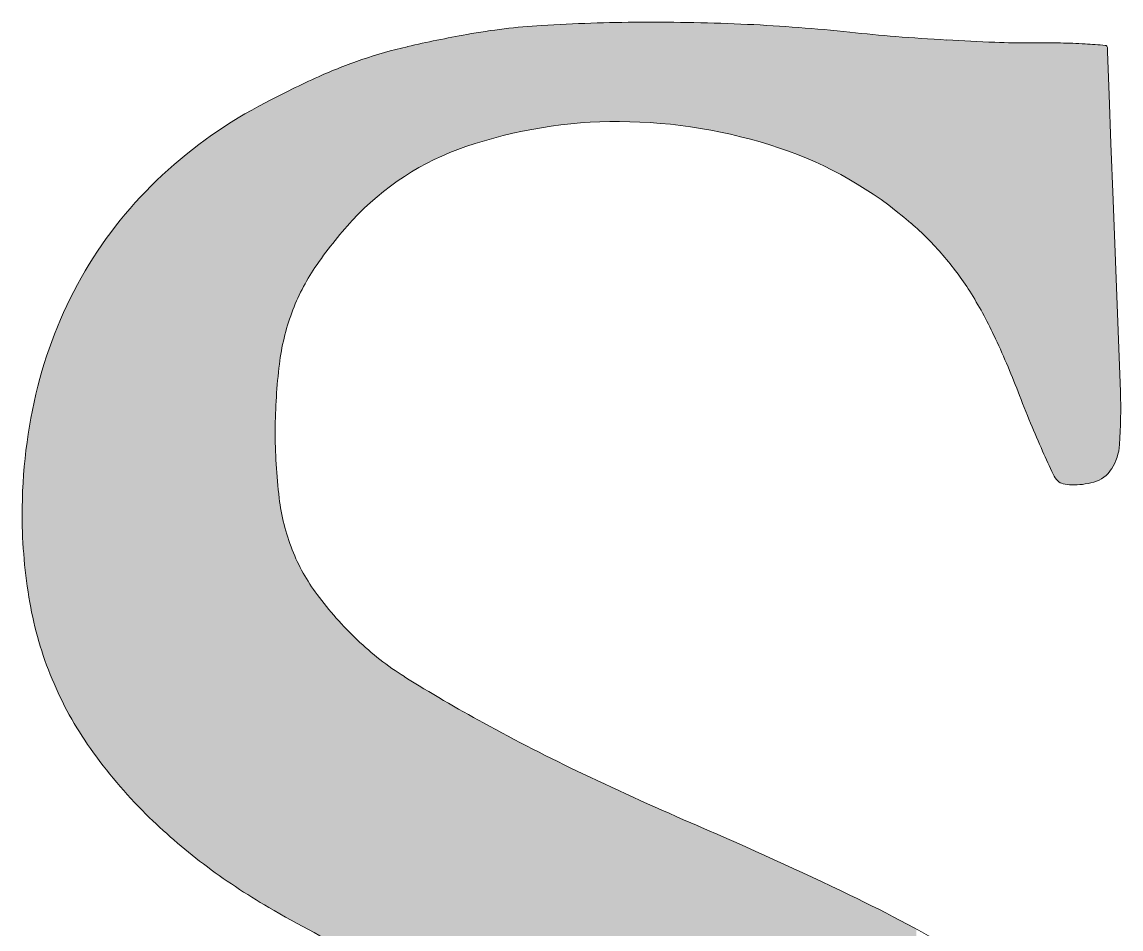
# Model space of a CAD drawing. Extents: x -1067 to 23308, y -6822 to 57810.
# Drawn here: x 405.755 to 408.63, y 96.482 to 98.856 of the extents above; entities that cross this region are included whole.
import ezdxf

# ---------------------------------------------------------------- set-up
doc = ezdxf.new("R2010")
doc.units = 0
doc.layers.get('0').update_dxf_attribs({"lineweight": 13})
doc.layers.add('G-XREF-____-OTLN', color=7, linetype='Continuous', lineweight=13)

# ---------------------------------------------------------------- blocks, each defined once
blk = doc.blocks.new('Blockreferenz-A0UJ2DPOXE')
at = {"layer": 'G-XREF-____-OTLN', "color": 0, "linetype": 'ByBlock', "lineweight": -2, "ltscale": 0.13}
for p, q in [((408.5991, 98.6656), (408.5949, 98.7777)), ((408.6041, 98.5381), (408.5991, 98.6656)), ((408.6099, 98.3894), (408.6041, 98.5381)), ((408.6287, 97.8884), (408.6099, 98.3894))]:
    blk.add_line(p, q, dxfattribs=at)
for centre, major_axis, end_param in [((407.2131, 97.2), (-0.0988, 1.6468), 0.119632), ((407.4003, 94.0797), (-0.0275, 4.7756), 0.054145), ((407.4036, 93.507), (0.2496, 5.3425), 0.052441), ((407.4438, 94.3689), (0.4769, 4.4602), 0.059836), ((407.5161, 95.5305), (-0.5976, 3.2928), 0.047434), ((408.3852, 103.1738), (-0.4645, -4.3448), 0.027696), ((408.5522, 105.2884), (-0.5111, -6.4706), 0.020588), ((408.5271, 104.8568), (-0.3526, -6.0481), 0.020816), ((407.043, 97.5789), (-0.28, 1.2123), 0.099272), ((408.3767, 100.8396), (-0.0762, -2.037), 0.046898), ((408.4227, 95.9876), (0.0495, 2.8134), 0.02706), ((408.4471, 97.3754), (0.0892, 1.423), 0.045002), ((408.3695, 96.1371), (0.2198, 2.6575), 0.01996), ((408.5889, 98.7889), (0.00574, 0.00001), 1.486167), ((408.9058, 98.7895), (-0.3112, -0.0006), 0.035999), ((407.0314, 97.6134), (-0.3871, 1.1441), 0.10109), ((407.7793, 95.9711), (-1.2485, 2.7415), 0.051081), ((406.9608, 97.5492), (-0.5684, 1.096), 0.268663), ((407.3124, 97.3658), (0.0059, 1.2295), 0.333191), ((407.3119, 97.2601), (0.4252, 1.2657), 0.319296), ((407.1479, 97.8487), (-0.232, 0.681), 0.497672), ((407.4124, 97.5593), (0.6684, 0.77), 0.390816), ((406.8755, 97.6413), (-0.7537, 0.8137), 0.291157), ((407.3944, 97.6214), (-0.7755, 0.7148), 0.149023), ((407.5415, 97.708), (0.6229, 0.5376), 0.143902), ((407.5539, 97.7186), (0.6807, 0.4324), 0.146087), ((406.9022, 97.6256), (-0.9822, 0.5788), 0.286764), ((406.9744, 97.9061), (-0.453, 0.3071), 0.243487), ((407.3579, 97.5941), (0.94, 0.4417), 0.126682), ((407.0256, 97.8873), (-0.5649, 0.2076), 0.229954), ((406.2325, 97.0654), (2.1285, 0.8229), 0.070325), ((407.8857, 97.7817), (-1.4574, 0.1791), 0.118106), ((407.1282, 97.5689), (-1.3318, 0.3341), 0.249444), ((412.2706, 99.3998), (-3.9097, -1.5115), 0.021152), ((407.3006, 97.8414), (1.3258, -0.0914), 0.104224), ((410.9025, 98.8373), (-2.5086, -1.0314), 0.029307), ((407.8423, 97.7818), (-1.425, 0.0059), 0.124943), ((408.4892, 97.7594), (0.1164, -0.0734), 0.493749), ((411.5749, 99.137), (-3.1497, -1.4042), 0.019272), ((408.5385, 97.7283), (0.0206, -0.0765), 0.745614), ((408.5084, 97.6985), (-0.0556, -0.0261), 0.346761), ((408.4849, 97.675), (-0.02, -0.02), 0.561228), ((408.5057, 97.7663), (-0.0271, -0.1188), 0.189606), ((408.5073, 97.8122), (-0.0058, -0.1677), 0.166492), ((408.4989, 97.8757), (0.0305, -0.2298), 0.130677), ((406.9803, 97.6772), (-0.5526, -0.0671), 0.252094), ((407.105, 97.5688), (-1.3499, -0.0049), 0.169143), ((406.9248, 97.6555), (-0.4629, -0.1811), 0.269949), ((407.3019, 97.9379), (-0.7749, -0.5804), 0.163916), ((406.7095, 97.4998), (-0.9343, -0.1631), 0.220369), ((407.1648, 97.7949), (-0.5328, -0.556), 0.203636), ((408.8589, 100.4945), (-2.1034, -3.3519), 0.060547), ((406.699, 97.4954), (-0.8655, -0.359), 0.221876), ((409.503, 101.674), (-2.5409, -4.6526), 0.055121), ((406.9853, 97.6977), (-1.0516, -0.7429), 0.174845), ((410.9587, 104.7284), (-3.7363, -7.8399), 0.038083), ((407.1399, 97.8537), (-1.061, -1.0705), 0.132436), ((403.3061, 86.959), (4.6147, 9.6122), 0.040939), ((407.2444, 97.9916), (-1.0148, -1.3391), 0.12207), ((406.2602, 93.112), (1.9575, 3.3002), 0.087766), ((408.1452, 99.5418), (-1.745, -3.0029), 0.078526)]:
    blk.add_ellipse(centre, major_axis=major_axis, ratio=1, start_param=0, end_param=end_param, dxfattribs=at)
for points in [[(407.0161, 98.5586), (406.9835, 98.8337), (407.0161, 98.838)], [(407.0473, 98.5664), (407.0161, 98.838), (407.0473, 98.8414)], [(407.0161, 98.5586), (407.0161, 98.838), (407.0473, 98.5664)], [(407.0488, 98.5667), (407.0473, 98.8414), (407.0488, 98.8416)], [(407.0473, 98.5664), (407.0473, 98.8414), (407.0488, 98.5667)], [(407.0815, 98.573), (407.0488, 98.8416), (407.0815, 98.8445)], [(407.0488, 98.5667), (407.0488, 98.8416), (407.0815, 98.573)], [(407.1143, 98.5793), (407.0815, 98.8445), (407.1143, 98.8468)], [(407.0815, 98.573), (407.0815, 98.8445), (407.1143, 98.5793)], [(407.182, 98.5884), (407.1143, 98.8468), (407.182, 98.8502)], [(407.1143, 98.5793), (407.1143, 98.8468), (407.182, 98.5884)], [(407.2004, 98.5899), (407.182, 98.8502), (407.2004, 98.8512)], [(407.182, 98.5884), (407.182, 98.8502), (407.2004, 98.5899)], [(407.2501, 98.5938), (407.2004, 98.8512), (407.2501, 98.8528)], [(407.2004, 98.5899), (407.2004, 98.8512), (407.2501, 98.5938)], [(407.2866, 98.5946), (407.2501, 98.8528), (407.2866, 98.854)], [(407.2501, 98.5938), (407.2501, 98.8528), (407.2866, 98.5946)], [(407.3183, 98.5953), (407.2866, 98.854), (407.3183, 98.8545)], [(407.2866, 98.5946), (407.2866, 98.854), (407.3183, 98.5953)], [(407.3728, 98.5936), (407.3183, 98.8545), (407.3728, 98.8553)], [(407.3183, 98.5953), (407.3183, 98.8545), (407.3728, 98.5936)], [(407.3728, 98.5936), (407.3728, 98.8553), (407.3893, 98.5931)], [(407.3893, 98.5931), (407.3728, 98.8553), (407.3893, 98.8552)], [(407.3893, 98.5931), (407.3893, 98.8552), (407.4601, 98.5871)], [(407.4601, 98.5871), (407.3893, 98.8552), (407.4601, 98.855)], [(407.4601, 98.5871), (407.4601, 98.855), (407.4662, 98.5863)], [(407.4662, 98.5863), (407.4601, 98.855), (407.4662, 98.855)], [(407.4662, 98.5863), (407.4662, 98.855), (407.5305, 98.5773)], [(407.5305, 98.5773), (407.4662, 98.855), (407.5305, 98.8537)], [(407.5305, 98.5773), (407.5305, 98.8537), (407.5597, 98.5717)], [(407.5597, 98.5717), (407.5305, 98.8537), (407.5597, 98.8531)], [(407.5597, 98.5717), (407.5597, 98.8531), (407.6003, 98.5638)], [(407.6003, 98.5638), (407.5597, 98.8531), (407.6003, 98.8516)], [(407.6003, 98.5638), (407.6003, 98.8516), (407.6531, 98.5507)], [(407.6531, 98.5507), (407.6003, 98.8516), (407.6531, 98.8496)], [(407.6531, 98.5507), (407.6531, 98.8496), (407.6692, 98.5467)], [(407.6692, 98.5467), (407.6531, 98.8496), (407.6692, 98.8486)], [(407.6692, 98.5467), (407.6692, 98.8486), (407.7371, 98.5258)], [(407.7371, 98.5258), (407.6692, 98.8486), (407.7371, 98.8448)], [(407.7371, 98.5258), (407.7371, 98.8448), (407.7425, 98.5239)], [(407.7425, 98.5239), (407.7371, 98.8448), (407.7425, 98.8445)], [(407.7425, 98.5239), (407.7425, 98.8445), (407.7993, 98.5027)], [(407.7993, 98.5027), (407.7425, 98.8445), (407.7993, 98.8401)], [(407.7993, 98.5027), (407.7993, 98.8401), (407.8317, 98.4882)], [(407.8317, 98.4882), (407.7993, 98.8401), (407.8317, 98.8376)], [(407.8317, 98.4882), (407.8317, 98.8376), (407.8599, 98.4755)], [(407.8599, 98.4755), (407.8317, 98.8376), (407.8599, 98.8349)], [(406.8602, 98.5081), (406.8147, 98.8027), (406.8602, 98.8121)], [(406.8665, 98.5105), (406.8602, 98.8121), (406.8665, 98.8134)], [(406.8602, 98.5081), (406.8602, 98.8121), (406.8665, 98.5105)], [(406.9159, 98.5296), (406.8665, 98.8134), (406.9159, 98.8227)], [(406.8665, 98.5105), (406.8665, 98.8134), (406.9159, 98.5296)], [(406.9185, 98.5305), (406.9159, 98.8227), (406.9185, 98.8232)], [(406.9159, 98.5296), (406.9159, 98.8227), (406.9185, 98.5305)], [(406.9509, 98.5405), (406.9185, 98.8232), (406.9509, 98.8288)], [(406.9185, 98.5305), (406.9185, 98.8232), (406.9509, 98.5405)], [(406.9811, 98.5499), (406.9509, 98.8288), (406.9811, 98.8333)], [(406.9509, 98.5405), (406.9509, 98.8288), (406.9811, 98.5499)], [(406.9835, 98.5504), (406.9811, 98.8333), (406.9835, 98.8337)], [(406.9811, 98.5499), (406.9811, 98.8333), (406.9835, 98.5504)], [(406.9835, 98.5504), (406.9835, 98.8337), (407.0161, 98.5586)], [(407.8599, 98.4755), (407.8599, 98.8349), (407.9186, 98.4444)], [(407.9186, 98.4444), (407.8599, 98.8349), (407.9186, 98.8292)], [(407.9186, 98.4444), (407.9186, 98.8292), (407.9207, 98.4431)], [(407.9207, 98.4431), (407.9186, 98.8292), (407.9207, 98.829)], [(407.9207, 98.4431), (407.9207, 98.829), (407.9752, 98.4096)], [(407.9752, 98.4096), (407.9207, 98.829), (407.9752, 98.8236)], [(407.9752, 98.4096), (407.9752, 98.8236), (407.9809, 98.4055)], [(407.9809, 98.4055), (407.9752, 98.8236), (407.9809, 98.823)], [(407.9809, 98.4055), (407.9809, 98.823), (408.0293, 98.3711)], [(408.0293, 98.3711), (407.9809, 98.823), (408.0293, 98.8188)], [(408.0293, 98.3711), (408.0293, 98.8188), (408.0412, 98.3615)], [(408.0412, 98.3615), (408.0293, 98.8188), (408.0412, 98.8178)], [(408.0412, 98.3615), (408.0412, 98.8178), (408.0808, 98.3293)], [(408.0808, 98.3293), (408.0412, 98.8178), (408.0808, 98.8149)], [(408.0808, 98.3293), (408.0808, 98.8149), (408.0956, 98.3162)], [(408.0956, 98.3162), (408.0808, 98.8149), (408.0956, 98.8138)], [(408.0956, 98.3162), (408.0956, 98.8138), (408.1078, 98.3047)], [(408.1078, 98.3047), (408.0956, 98.8138), (408.1078, 98.8129)], [(408.1078, 98.3047), (408.1078, 98.8129), (408.11, 98.3027)], [(408.11, 98.3027), (408.1078, 98.8129), (408.11, 98.8128)], [(408.11, 98.3027), (408.11, 98.8128), (408.1241, 98.2889)], [(408.1241, 98.2889), (408.11, 98.8128), (408.1241, 98.8119)], [(408.1241, 98.2889), (408.1241, 98.8119), (408.1379, 98.2748)], [(408.1379, 98.2748), (408.1241, 98.8119), (408.1379, 98.811)], [(408.1379, 98.2748), (408.1379, 98.811), (408.1513, 98.2603)], [(408.1513, 98.2603), (408.1379, 98.811), (408.1513, 98.8101)], [(408.1513, 98.2603), (408.1513, 98.8101), (408.1644, 98.2455)], [(408.1644, 98.2455), (408.1513, 98.8101), (408.1644, 98.8093)], [(408.1644, 98.2455), (408.1644, 98.8093), (408.1745, 98.2335)], [(408.1745, 98.2335), (408.1644, 98.8093), (408.1745, 98.8087)], [(408.1745, 98.2335), (408.1745, 98.8087), (408.177, 98.2305)], [(408.177, 98.2305), (408.1745, 98.8087), (408.177, 98.8085)], [(408.177, 98.2305), (408.177, 98.8085), (408.1893, 98.2152)], [(408.1893, 98.2152), (408.177, 98.8085), (408.1893, 98.8079)], [(408.1893, 98.2152), (408.1893, 98.8079), (408.2012, 98.1995)], [(408.2012, 98.1995), (408.1893, 98.8079), (408.2012, 98.8073)], [(408.2012, 98.1995), (408.2012, 98.8073), (408.2127, 98.1836)], [(408.2127, 98.1836), (408.2012, 98.8073), (408.2127, 98.8066)], [(406.7231, 98.4286), (406.7067, 98.7768), (406.7231, 98.7813)], [(406.743, 98.4428), (406.7231, 98.7813), (406.743, 98.7864)], [(406.7231, 98.4286), (406.7231, 98.7813), (406.743, 98.4428)], [(406.7553, 98.4515), (406.743, 98.7864), (406.7553, 98.7893)], [(406.743, 98.4428), (406.743, 98.7864), (406.7553, 98.4515)], [(406.763, 98.4561), (406.7553, 98.7893), (406.763, 98.7912)], [(406.7553, 98.4515), (406.7553, 98.7893), (406.763, 98.4561)], [(406.8066, 98.482), (406.763, 98.7912), (406.8066, 98.8009)], [(406.763, 98.4561), (406.763, 98.7912), (406.8066, 98.482)], [(406.8147, 98.4859), (406.8066, 98.8009), (406.8147, 98.8027)], [(406.8066, 98.482), (406.8066, 98.8009), (406.8147, 98.4859)], [(406.8147, 98.4859), (406.8147, 98.8027), (406.8602, 98.5081)], [(408.2127, 98.1836), (408.2127, 98.8066), (408.2238, 98.1675)], [(408.2238, 98.1675), (408.2127, 98.8066), (408.2238, 98.8061)], [(408.2238, 98.1675), (408.2238, 98.8061), (408.2346, 98.151)], [(408.2346, 98.151), (408.2238, 98.8061), (408.2346, 98.8055)], [(408.2346, 98.151), (408.2346, 98.8055), (408.2375, 98.1463)], [(408.2375, 98.1463), (408.2346, 98.8055), (408.2375, 98.8053)], [(408.2375, 98.1463), (408.2375, 98.8053), (408.2461, 98.1324)], [(408.2461, 98.1324), (408.2375, 98.8053), (408.2461, 98.805)], [(408.2461, 98.1324), (408.2461, 98.805), (408.2573, 98.1135)], [(408.2573, 98.1135), (408.2461, 98.805), (408.2573, 98.8045)], [(408.2573, 98.1135), (408.2573, 98.8045), (408.2681, 98.0944)], [(408.2681, 98.0944), (408.2573, 98.8045), (408.2681, 98.804)], [(408.2681, 98.0944), (408.2681, 98.804), (408.2784, 98.0751)], [(408.2784, 98.0751), (408.2681, 98.804), (408.2784, 98.8036)], [(408.2784, 98.0751), (408.2784, 98.8036), (408.2884, 98.0555)], [(408.2884, 98.0555), (408.2784, 98.8036), (408.2884, 98.8032)], [(408.2884, 98.0555), (408.2884, 98.8032), (408.2979, 98.0358)], [(408.2979, 98.0358), (408.2884, 98.8032), (408.2979, 98.8028)], [(408.2979, 98.0358), (408.2979, 98.8028), (408.3005, 98.0302)], [(408.3005, 98.0302), (408.2979, 98.8028), (408.3005, 98.8026)], [(408.3005, 98.0302), (408.3005, 98.8026), (408.3146, 97.9993)], [(408.3146, 97.9993), (408.3005, 98.8026), (408.3146, 98.8022)], [(408.3146, 97.9993), (408.3146, 98.8022), (408.3307, 97.9626)], [(408.3307, 97.9626), (408.3146, 98.8022), (408.3307, 98.8017)], [(408.3307, 97.9626), (408.3307, 98.8017), (408.3323, 97.9588)], [(408.3323, 97.9588), (408.3307, 98.8017), (408.3323, 98.8017)], [(408.3323, 97.9588), (408.3323, 98.8017), (408.3462, 97.9256)], [(408.3462, 97.9256), (408.3323, 98.8017), (408.3462, 98.8015)], [(408.3462, 97.9256), (408.3462, 98.8015), (408.361, 97.8883)], [(408.361, 97.8883), (408.3462, 98.8015), (408.361, 98.8013)], [(408.361, 97.8883), (408.361, 98.8013), (408.3642, 97.8801)], [(408.3642, 97.8801), (408.361, 98.8013), (408.3642, 98.8013)], [(408.3642, 97.8801), (408.3642, 98.8013), (408.3772, 97.847)], [(408.3772, 97.847), (408.3642, 98.8013), (408.3772, 98.8013)], [(408.3772, 97.847), (408.3772, 98.8013), (408.3938, 97.8059)], [(408.3938, 97.8059), (408.3772, 98.8013), (408.3938, 98.8013)], [(408.4092, 97.7693), (408.3938, 98.8013), (408.4092, 98.8014)], [(408.3938, 97.8059), (408.3938, 98.8013), (408.4092, 97.7693)], [(408.4092, 97.7693), (408.4092, 98.8014), (408.4251, 97.7328)], [(408.4251, 97.7328), (408.4092, 98.8014), (408.4251, 98.8014)], [(408.4251, 97.7328), (408.4251, 98.8014), (408.4341, 97.7129)], [(408.4341, 97.7129), (408.4251, 98.8014), (408.4341, 98.8014)], [(408.4341, 97.7129), (408.4341, 98.8014), (408.4388, 97.7026)], [(408.4388, 97.7026), (408.4341, 98.8014), (408.4388, 98.8014)], [(408.4388, 97.7026), (408.4388, 98.8014), (408.4528, 97.6724)], [(408.4528, 97.6724), (408.4388, 98.8014), (408.4528, 98.8012)], [(408.4528, 97.6724), (408.4528, 98.8012), (408.4544, 97.6692)], [(408.4544, 97.6692), (408.4528, 98.8012), (408.4544, 98.8012)], [(408.4544, 97.6692), (408.4544, 98.8012), (408.4562, 97.6662)], [(408.4562, 97.6662), (408.4544, 98.8012), (408.4562, 98.8012)], [(408.4562, 97.6662), (408.4562, 98.8012), (408.4581, 97.6632)], [(408.4581, 97.6632), (408.4562, 98.8012), (408.4581, 98.8012)], [(408.4581, 97.6632), (408.4581, 98.8012), (408.4602, 97.6604)], [(408.4602, 97.6604), (408.4581, 98.8012), (408.4602, 98.8011)], [(408.4602, 97.6604), (408.4602, 98.8011), (408.4625, 97.6576)], [(408.4625, 97.6576), (408.4602, 98.8011), (408.4625, 98.8011)], [(408.4625, 97.6576), (408.4625, 98.8011), (408.465, 97.6551)], [(408.465, 97.6551), (408.4625, 98.8011), (408.465, 98.8011)], [(408.465, 97.6551), (408.465, 98.8011), (408.4669, 97.6533)], [(408.4669, 97.6533), (408.465, 98.8011), (408.4669, 98.8011)], [(408.4669, 97.6533), (408.4669, 98.8011), (408.469, 97.6517)], [(408.469, 97.6517), (408.4669, 98.8011), (408.469, 98.801)], [(408.469, 97.6517), (408.469, 98.801), (408.4713, 97.6503)], [(408.4713, 97.6503), (408.469, 98.801), (408.4713, 98.801)], [(408.4713, 97.6503), (408.4713, 98.801), (408.4722, 97.6499)], [(408.4722, 97.6499), (408.4713, 98.801), (408.4722, 98.801)], [(408.4722, 97.6499), (408.4722, 98.801), (408.4736, 97.6491)], [(408.4736, 97.6491), (408.4722, 98.801), (408.4736, 98.801)], [(408.4736, 97.6491), (408.4736, 98.801), (408.4761, 97.6482)], [(408.4761, 97.6482), (408.4736, 98.801), (408.4761, 98.8009)], [(408.4761, 97.6482), (408.4761, 98.8009), (408.4787, 97.6475)], [(408.4787, 97.6475), (408.4761, 98.8009), (408.4787, 98.8008)], [(408.4787, 97.6475), (408.4787, 98.8008), (408.4824, 97.6467)], [(408.4824, 97.6467), (408.4787, 98.8008), (408.4824, 98.8007)], [(408.4824, 97.6467), (408.4824, 98.8007), (408.4862, 97.646)], [(408.4862, 97.646), (408.4824, 98.8007), (408.4862, 98.8006)], [(408.4862, 97.646), (408.4862, 98.8006), (408.49, 97.6455)], [(408.49, 97.6455), (408.4862, 98.8006), (408.49, 98.8006)], [(408.49, 97.6455), (408.49, 98.8006), (408.4936, 97.6451)], [(408.4936, 97.6451), (408.49, 98.8006), (408.4936, 98.8005)], [(408.4936, 97.6451), (408.4936, 98.8005), (408.4938, 97.645)], [(408.4938, 97.645), (408.4936, 98.8005), (408.4938, 98.8005)], [(408.4938, 97.645), (408.4938, 98.8005), (408.4977, 97.6447)], [(408.4977, 97.6447), (408.4938, 98.8005), (408.4977, 98.8003)], [(408.4977, 97.6447), (408.4977, 98.8003), (408.5015, 97.6445)], [(408.5015, 97.6445), (408.4977, 98.8003), (408.5015, 98.8001)], [(408.5015, 97.6445), (408.5015, 98.8001), (408.5062, 97.6444)], [(408.5062, 97.6444), (408.5015, 98.8001), (408.5062, 98.8)], [(408.5062, 97.6444), (408.5062, 98.8), (408.5108, 97.6444)], [(408.5108, 97.6444), (408.5062, 98.8), (408.5108, 98.7998)], [(408.5108, 97.6444), (408.5108, 98.7998), (408.5149, 97.6446)], [(408.5149, 97.6446), (408.5108, 98.7998), (408.5149, 98.7996)], [(408.5149, 97.6446), (408.5149, 98.7996), (408.5155, 97.6446)], [(408.5155, 97.6446), (408.5149, 98.7996), (408.5155, 98.7996)], [(408.5155, 97.6446), (408.5155, 98.7996), (408.5201, 97.6449)], [(408.5201, 97.6449), (408.5155, 98.7996), (408.5201, 98.7993)], [(408.5201, 97.6449), (408.5201, 98.7993), (408.5248, 97.6453)], [(408.5248, 97.6453), (408.5201, 98.7993), (408.5248, 98.7991)], [(408.5248, 97.6453), (408.5248, 98.7991), (408.5294, 97.6459)], [(408.5294, 97.6459), (408.5248, 98.7991), (408.5294, 98.7988)], [(408.5294, 97.6459), (408.5294, 98.7988), (408.5344, 97.6466)], [(408.5344, 97.6466), (408.5294, 98.7988), (408.5344, 98.7985)], [(408.5344, 97.6466), (408.5344, 98.7985), (408.5363, 97.6469)], [(408.5363, 97.6469), (408.5344, 98.7985), (408.5363, 98.7984)], [(408.5363, 97.6469), (408.5363, 98.7984), (408.5394, 97.6474)], [(408.5394, 97.6474), (408.5363, 98.7984), (408.5394, 98.7982)], [(408.5394, 97.6474), (408.5394, 98.7982), (408.5443, 97.6484)], [(408.5443, 97.6484), (408.5394, 98.7982), (408.5443, 98.7979)], [(408.5443, 97.6484), (408.5443, 98.7979), (408.5493, 97.6494)], [(408.5493, 97.6494), (408.5443, 98.7979), (408.5493, 98.7976)], [(408.5493, 97.6494), (408.5493, 98.7976), (408.5542, 97.6505)], [(408.5542, 97.6505), (408.5493, 98.7976), (408.5542, 98.7972)], [(408.5542, 97.6505), (408.5542, 98.7972), (408.5591, 97.6518)], [(408.5591, 97.6518), (408.5542, 98.7972), (408.5591, 98.7969)], [(408.5591, 97.6518), (408.5591, 98.7969), (408.5628, 97.6531)], [(408.5628, 97.6531), (408.5591, 98.7969), (408.5628, 98.7966)], [(408.5628, 97.6531), (408.5628, 98.7966), (408.5684, 97.6549)], [(408.5684, 97.6549), (408.5628, 98.7966), (408.5684, 98.7962)], [(408.5684, 97.6549), (408.5684, 98.7962), (408.5773, 97.6592)], [(408.5773, 97.6592), (408.5684, 98.7962), (408.5773, 98.7955)], [(408.5773, 97.6592), (408.5773, 98.7955), (408.5855, 97.6646)], [(408.5855, 97.6646), (408.5773, 98.7955), (408.5855, 98.7949)], [(408.5855, 97.6646), (408.5855, 98.7949), (408.5894, 97.6678)], [(408.5894, 97.6678), (408.5855, 98.7949), (408.5894, 98.7946)], [(408.5894, 97.6678), (408.5894, 98.7946), (408.5903, 97.6685)], [(408.5903, 97.6685), (408.5894, 98.7946), (408.5903, 98.7944)], [(408.5903, 97.6685), (408.5903, 98.7944), (408.5912, 97.6693)], [(408.5912, 97.6693), (408.5903, 98.7944), (408.5912, 98.7941)], [(408.5912, 97.6693), (408.5912, 98.7941), (408.592, 97.67)], [(408.592, 97.67), (408.5912, 98.7941), (408.592, 98.7937)], [(408.592, 97.67), (408.592, 98.7937), (408.5928, 97.6706)], [(408.5928, 97.6706), (408.592, 98.7937), (408.5928, 98.7931)], [(408.5928, 97.6706), (408.5928, 98.7931), (408.5931, 97.6709)], [(408.5931, 97.6709), (408.5928, 98.7931), (408.5931, 98.7927)], [(408.5931, 97.6709), (408.5931, 98.7927), (408.5934, 97.6712)], [(408.5934, 97.6712), (408.5931, 98.7927), (408.5934, 98.7924)], [(408.5934, 97.6712), (408.5934, 98.7924), (408.5939, 97.6718)], [(408.5939, 97.6718), (408.5934, 98.7924), (408.5939, 98.7916)], [(408.5939, 97.6718), (408.5939, 98.7916), (408.5943, 97.6722)], [(408.5943, 97.6722), (408.5939, 98.7916), (408.5943, 98.7907)], [(408.5943, 97.6722), (408.5943, 98.7907), (408.5946, 97.6725)], [(408.5946, 97.6725), (408.5943, 98.7907), (408.5946, 98.7898)], [(408.5946, 97.6725), (408.5946, 98.7898), (408.5946, 97.6725)], [(408.5946, 97.6725), (408.5946, 98.7898), (408.5946, 98.7889)], [(408.5946, 97.6725), (408.5946, 98.7889), (408.5947, 97.6726)], [(408.5947, 97.6726), (408.5946, 98.7889), (408.5947, 98.7833)], [(408.5947, 97.6726), (408.5947, 98.7833), (408.5949, 97.6728)], [(408.5949, 97.6728), (408.5947, 98.7833), (408.5949, 98.7777)], [(406.6251, 98.3424), (406.6189, 98.7486), (406.6251, 98.7508)], [(406.6443, 98.3616), (406.6251, 98.7508), (406.6443, 98.7575)], [(406.6251, 98.3424), (406.6251, 98.7508), (406.6443, 98.3616)], [(406.6611, 98.3784), (406.6443, 98.7575), (406.6611, 98.763)], [(406.6443, 98.3616), (406.6443, 98.7575), (406.6611, 98.3784)], [(406.6638, 98.3807), (406.6611, 98.763), (406.6638, 98.7639)], [(406.6611, 98.3784), (406.6611, 98.763), (406.6638, 98.3807)], [(406.6835, 98.3973), (406.6638, 98.7639), (406.6835, 98.77)], [(406.6638, 98.3807), (406.6638, 98.7639), (406.6835, 98.3973)], [(406.7032, 98.414), (406.6835, 98.77), (406.7032, 98.7758)], [(406.6835, 98.3973), (406.6835, 98.77), (406.7032, 98.414)], [(406.7067, 98.4169), (406.7032, 98.7758), (406.7067, 98.7768)], [(406.7032, 98.414), (406.7032, 98.7758), (406.7067, 98.4169)], [(406.7067, 98.4169), (406.7067, 98.7768), (406.7231, 98.4286)], [(408.5949, 97.6728), (408.5949, 98.7777), (408.5998, 97.6781)], [(408.5998, 97.6781), (408.5949, 98.7777), (408.5998, 98.6505)], [(406.5494, 98.2524), (406.5364, 98.7151), (406.5494, 98.7209)], [(406.5519, 98.2558), (406.5494, 98.7209), (406.5519, 98.7219)], [(406.5494, 98.2524), (406.5494, 98.7209), (406.5519, 98.2558)], [(406.5679, 98.2765), (406.5519, 98.7219), (406.5679, 98.7287)], [(406.5519, 98.2558), (406.5519, 98.7219), (406.5679, 98.2765)], [(406.5681, 98.2768), (406.5679, 98.7287), (406.5681, 98.7288)], [(406.5679, 98.2765), (406.5679, 98.7287), (406.5681, 98.2768)], [(406.5844, 98.2969), (406.5681, 98.7288), (406.5844, 98.7354)], [(406.5681, 98.2768), (406.5681, 98.7288), (406.5844, 98.2969)], [(406.587, 98.2999), (406.5844, 98.7354), (406.587, 98.7365)], [(406.5844, 98.2969), (406.5844, 98.7354), (406.587, 98.2999)], [(406.6014, 98.3168), (406.587, 98.7365), (406.6014, 98.742)], [(406.587, 98.2999), (406.587, 98.7365), (406.6014, 98.3168)], [(406.606, 98.3218), (406.6014, 98.742), (406.606, 98.7438)], [(406.6014, 98.3168), (406.6014, 98.742), (406.606, 98.3218)], [(406.6189, 98.3363), (406.606, 98.7438), (406.6189, 98.7486)], [(406.606, 98.3218), (406.606, 98.7438), (406.6189, 98.3363)], [(406.6189, 98.3363), (406.6189, 98.7486), (406.6251, 98.3424)], [(406.4875, 98.1559), (406.4843, 98.6909), (406.4875, 98.6924)], [(406.498, 98.1755), (406.4875, 98.6924), (406.498, 98.6973)], [(406.4875, 98.1559), (406.4875, 98.6924), (406.498, 98.1755)], [(406.5093, 98.1946), (406.498, 98.6973), (406.5093, 98.7026)], [(406.498, 98.1755), (406.498, 98.6973), (406.5093, 98.1946)], [(406.5214, 98.2132), (406.5093, 98.7026), (406.5214, 98.7082)], [(406.5093, 98.1946), (406.5093, 98.7026), (406.5214, 98.2132)], [(406.5308, 98.2267), (406.5214, 98.7082), (406.5308, 98.7126)], [(406.5214, 98.2132), (406.5214, 98.7082), (406.5308, 98.2267)], [(406.5364, 98.2347), (406.5308, 98.7126), (406.5364, 98.7151)], [(406.5308, 98.2267), (406.5308, 98.7126), (406.5364, 98.2347)], [(406.5364, 98.2347), (406.5364, 98.7151), (406.5494, 98.2524)], [(406.4283, 97.9607), (406.425, 98.6618), (406.4283, 98.6635)], [(406.4315, 97.9835), (406.4283, 98.6635), (406.4315, 98.6651)], [(406.4283, 97.9607), (406.4283, 98.6635), (406.4315, 97.9835)], [(406.4357, 98.0062), (406.4315, 98.6651), (406.4357, 98.6672)], [(406.4315, 97.9835), (406.4315, 98.6651), (406.4357, 98.0062)], [(406.4382, 98.0176), (406.4357, 98.6672), (406.4382, 98.6685)], [(406.4357, 98.0062), (406.4357, 98.6672), (406.4382, 98.0176)], [(406.4406, 98.0288), (406.4382, 98.6685), (406.4406, 98.6697)], [(406.4382, 98.0176), (406.4382, 98.6685), (406.4406, 98.0288)], [(406.4465, 98.0511), (406.4406, 98.6697), (406.4465, 98.6725)], [(406.4406, 98.0288), (406.4406, 98.6697), (406.4465, 98.0511)], [(406.4532, 98.0731), (406.4465, 98.6725), (406.4532, 98.6758)], [(406.4465, 98.0511), (406.4465, 98.6725), (406.4532, 98.0731)], [(406.4607, 98.0949), (406.4532, 98.6758), (406.4607, 98.6795)], [(406.4532, 98.0731), (406.4532, 98.6758), (406.4607, 98.0949)], [(406.4688, 98.1156), (406.4607, 98.6795), (406.4688, 98.6834)], [(406.4607, 98.0949), (406.4607, 98.6795), (406.4688, 98.1156)], [(406.4777, 98.136), (406.4688, 98.6834), (406.4777, 98.6877)], [(406.4688, 98.1156), (406.4688, 98.6834), (406.4777, 98.136)], [(406.4843, 98.1494), (406.4777, 98.6877), (406.4843, 98.6909)], [(406.4777, 98.136), (406.4777, 98.6877), (406.4843, 98.1494)], [(406.4843, 98.1494), (406.4843, 98.6909), (406.4875, 98.1559)], [(406.3924, 96.5435), (406.3708, 98.6334), (406.3924, 98.6453)], [(406.4002, 96.5389), (406.3924, 98.6453), (406.4002, 98.6492)], [(406.3924, 96.5435), (406.3924, 98.6453), (406.4002, 96.5389)], [(406.4173, 96.5292), (406.4002, 98.6492), (406.4173, 98.6579)], [(406.4002, 96.5389), (406.4002, 98.6492), (406.4173, 96.5292)], [(406.4177, 97.8166), (406.4173, 98.6579), (406.4177, 98.6581)], [(406.4173, 97.7877), (406.4173, 98.6579), (406.4177, 97.8166)], [(406.4187, 97.8455), (406.4177, 98.6581), (406.4187, 98.6586)], [(406.4177, 97.8166), (406.4177, 98.6581), (406.4187, 97.8455)], [(406.4203, 97.8744), (406.4187, 98.6586), (406.4203, 98.6594)], [(406.4187, 97.8455), (406.4187, 98.6586), (406.4203, 97.8744)], [(406.4224, 97.9032), (406.4203, 98.6594), (406.4224, 98.6605)], [(406.4203, 97.8744), (406.4203, 98.6594), (406.4224, 97.9032)], [(406.425, 97.932), (406.4224, 98.6605), (406.425, 98.6618)], [(406.4224, 97.9032), (406.4224, 98.6605), (406.425, 97.932)], [(406.425, 97.932), (406.425, 98.6618), (406.4283, 97.9607)], [(408.5998, 97.6781), (408.5998, 98.6505), (408.6055, 97.6861)], [(408.6055, 97.6861), (408.5998, 98.6505), (408.6055, 98.5018)], [(406.3418, 96.5744), (406.3132, 98.6), (406.3418, 98.6174)], [(406.3439, 96.5731), (406.3418, 98.6174), (406.3439, 98.6187)], [(406.3418, 96.5744), (406.3418, 98.6174), (406.3439, 96.5731)], [(406.3708, 96.5564), (406.3439, 98.6187), (406.3708, 98.6334)], [(406.3439, 96.5731), (406.3439, 98.6187), (406.3708, 96.5564)], [(406.3708, 96.5564), (406.3708, 98.6334), (406.3924, 96.5435)], [(406.2849, 96.6123), (406.2571, 98.5635), (406.2849, 98.5821)], [(406.2967, 96.6043), (406.2849, 98.5821), (406.2967, 98.59)], [(406.2849, 96.6123), (406.2849, 98.5821), (406.2967, 96.6043)], [(406.3132, 96.5931), (406.2967, 98.59), (406.3132, 98.6)], [(406.2967, 96.6043), (406.2967, 98.59), (406.3132, 96.5931)], [(406.3132, 96.5931), (406.3132, 98.6), (406.3418, 96.5744)], [(406.2508, 96.6368), (406.2296, 98.5437), (406.2508, 98.5593)], [(406.2571, 96.6321), (406.2508, 98.5593), (406.2571, 98.5635)], [(406.2508, 96.6368), (406.2508, 98.5593), (406.2571, 96.6321)], [(406.2571, 96.6321), (406.2571, 98.5635), (406.2849, 96.6123)], [(406.2033, 96.6729), (406.1775, 98.5032), (406.2033, 98.5241)], [(406.2063, 96.6706), (406.2033, 98.5241), (406.2063, 98.5265)], [(406.2033, 96.6729), (406.2033, 98.5241), (406.2063, 96.6706)], [(406.2296, 96.6525), (406.2063, 98.5265), (406.2296, 98.5437)], [(406.2063, 96.6706), (406.2063, 98.5265), (406.2296, 96.6525)], [(406.2296, 96.6525), (406.2296, 98.5437), (406.2508, 96.6368)], [(406.1633, 96.7059), (406.1521, 98.4818), (406.1633, 98.4917)], [(406.1775, 96.6938), (406.1633, 98.4917), (406.1775, 98.5032)], [(406.1633, 96.7059), (406.1633, 98.4917), (406.1775, 96.6938)], [(406.1775, 96.6938), (406.1775, 98.5032), (406.2033, 96.6729)], [(408.6055, 97.6861), (408.6055, 98.5018), (408.6112, 97.6959)], [(408.6112, 97.6959), (408.6055, 98.5018), (408.6112, 98.3562)], [(406.1521, 96.7154), (406.1272, 98.4598), (406.1521, 98.4818)], [(406.1521, 96.7154), (406.1521, 98.4818), (406.1633, 96.7059)], [(406.1028, 96.7601), (406.0833, 98.4175), (406.1028, 98.4365)], [(406.1219, 96.7424), (406.1028, 98.4365), (406.1219, 98.4551)], [(406.1028, 96.7601), (406.1028, 98.4365), (406.1219, 96.7424)], [(406.1272, 96.7374), (406.1219, 98.4551), (406.1272, 98.4598)], [(406.1219, 96.7424), (406.1219, 98.4551), (406.1272, 96.7374)], [(406.1272, 96.7374), (406.1272, 98.4598), (406.1521, 96.7154)], [(406.079, 96.7832), (406.0527, 98.3847), (406.079, 98.4129)], [(406.0833, 96.779), (406.079, 98.4129), (406.0833, 98.4175)], [(406.079, 96.7832), (406.079, 98.4129), (406.0833, 96.779)], [(406.0833, 96.779), (406.0833, 98.4175), (406.1028, 96.7601)], [(406.0466, 96.8166), (406.0272, 98.3553), (406.0466, 98.3782)], [(406.0527, 96.81), (406.0466, 98.3782), (406.0527, 98.3847)], [(406.0466, 96.8166), (406.0466, 98.3782), (406.0527, 96.81)], [(406.0527, 96.81), (406.0527, 98.3847), (406.079, 96.7832)], [(406.0272, 96.8376), (406.0118, 98.3371), (406.0272, 98.3553)], [(406.0272, 96.8376), (406.0272, 98.3553), (406.0466, 96.8166)], [(408.6112, 97.6959), (408.6112, 98.3562), (408.616, 97.7061)], [(408.616, 97.7061), (408.6112, 98.3562), (408.616, 98.232)], [(406.0026, 96.8658), (405.9791, 98.2944), (406.0026, 98.325)], [(406.0118, 96.8552), (406.0026, 98.325), (406.0118, 98.3371)], [(406.0026, 96.8658), (406.0026, 98.325), (406.0118, 96.8552)], [(406.0118, 96.8552), (406.0118, 98.3371), (406.0272, 96.8376)], [(405.9787, 96.8948), (405.9558, 98.2607), (405.9787, 98.2939)], [(405.9791, 96.8944), (405.9787, 98.2939), (405.9791, 98.2944)], [(405.9787, 96.8948), (405.9787, 98.2939), (405.9791, 96.8944)], [(405.9791, 96.8944), (405.9791, 98.2944), (406.0026, 96.8658)], [(405.9558, 96.9245), (405.9485, 98.2502), (405.9558, 98.2607)], [(405.9558, 96.9245), (405.9558, 98.2607), (405.9787, 96.8948)], [(405.9485, 96.9345), (405.9337, 98.2264), (405.9485, 98.2502)], [(405.9485, 96.9345), (405.9485, 98.2502), (405.9558, 96.9245)], [(408.616, 97.7061), (408.616, 98.232), (408.6196, 97.7158)], [(408.6196, 97.7158), (408.616, 98.232), (408.6196, 98.1389)], [(405.92, 96.9749), (405.9142, 98.1941), (405.92, 98.2045)], [(405.9337, 96.9548), (405.92, 98.2045), (405.9337, 98.2264)], [(405.92, 96.9749), (405.92, 98.2045), (405.9337, 96.9548)], [(405.9337, 96.9548), (405.9337, 98.2264), (405.9485, 96.9345)], [(405.9142, 96.9835), (405.8958, 98.1611), (405.9142, 98.1941)], [(405.9142, 96.9835), (405.9142, 98.1941), (405.92, 96.9749)], [(405.8935, 97.0169), (405.8785, 98.1268), (405.8935, 98.1569)], [(405.8958, 97.0128), (405.8935, 98.1569), (405.8958, 98.1611)], [(405.8935, 97.0169), (405.8935, 98.1569), (405.8958, 97.0128)], [(405.8958, 97.0128), (405.8958, 98.1611), (405.9142, 96.9835)], [(405.8785, 97.0429), (405.8693, 98.1081), (405.8785, 98.1268)], [(405.8785, 97.0429), (405.8785, 98.1268), (405.8935, 97.0169)], [(408.6196, 97.7158), (408.6196, 98.1389), (408.62, 97.7167)], [(408.62, 97.7167), (408.6196, 98.1389), (408.62, 98.1293)], [(408.62, 97.7167), (408.62, 98.1293), (408.623, 97.7276)], [(408.623, 97.7276), (408.62, 98.1293), (408.623, 98.0452)], [(405.8624, 97.0735), (405.8474, 98.0582), (405.8624, 98.0924)], [(405.8693, 97.0604), (405.8624, 98.0924), (405.8693, 98.1081)], [(405.8624, 97.0735), (405.8624, 98.0924), (405.8693, 97.0604)], [(405.8693, 97.0604), (405.8693, 98.1081), (405.8785, 97.0429)], [(405.8473, 97.1047), (405.8335, 98.0218), (405.8473, 98.0581)], [(405.8474, 97.1046), (405.8473, 98.0581), (405.8474, 98.0582)], [(405.8473, 97.1047), (405.8473, 98.0581), (405.8474, 97.1046)], [(405.8474, 97.1046), (405.8474, 98.0582), (405.8624, 97.0735)], [(408.623, 97.7276), (408.623, 98.0452), (408.6252, 97.7387)], [(408.6252, 97.7387), (408.623, 98.0452), (408.6252, 97.9859)], [(405.8279, 97.1506), (405.8207, 97.9854), (405.8279, 98.0073)], [(405.8335, 97.1365), (405.8279, 98.0073), (405.8335, 98.0218)], [(405.8279, 97.1506), (405.8279, 98.0073), (405.8335, 97.1365)], [(405.8335, 97.1365), (405.8335, 98.0218), (405.8473, 97.1047)], [(405.8207, 97.1689), (405.8109, 97.9555), (405.8207, 97.9854)], [(405.8207, 97.1689), (405.8207, 97.9854), (405.8279, 97.1506)], [(408.6252, 97.7387), (408.6252, 97.9859), (408.6264, 97.75)], [(408.6264, 97.75), (408.6252, 97.9859), (408.6264, 97.9518)], [(405.8092, 97.2017), (405.7988, 97.9118), (405.8092, 97.9492)], [(405.8109, 97.1968), (405.8092, 97.9492), (405.8109, 97.9555)], [(405.8092, 97.2017), (405.8092, 97.9492), (405.8109, 97.1968)], [(405.8109, 97.1968), (405.8109, 97.9555), (405.8207, 97.1689)], [(408.6264, 97.75), (408.6264, 97.9518), (408.6278, 97.773)], [(408.6278, 97.773), (408.6264, 97.9518), (408.6278, 97.9138)], [(405.7964, 97.244), (405.7897, 97.8738), (405.7964, 97.903)], [(405.7988, 97.235), (405.7964, 97.903), (405.7988, 97.9118)], [(405.7964, 97.244), (405.7964, 97.903), (405.7988, 97.235)], [(405.7988, 97.235), (405.7988, 97.9118), (405.8092, 97.2017)], [(408.6278, 97.773), (408.6278, 97.9138), (408.6287, 97.7947)], [(408.6287, 97.7947), (408.6278, 97.9138), (408.6287, 97.8884)], [(408.6287, 97.7947), (408.6287, 97.8884), (408.6288, 97.7961)], [(408.6288, 97.7961), (408.6287, 97.8884), (408.6288, 97.8861)], [(405.7897, 97.2686), (405.7837, 97.8474), (405.7897, 97.8738)], [(405.7897, 97.2686), (405.7897, 97.8738), (405.7964, 97.244)], [(408.6288, 97.7961), (408.6288, 97.8861), (408.6294, 97.818)], [(408.6294, 97.818), (408.6288, 97.8861), (408.6294, 97.8653)], [(408.6294, 97.818), (408.6294, 97.8653), (408.6294, 97.8192)], [(408.6294, 97.8192), (408.6294, 97.8653), (408.6294, 97.8621)], [(408.6294, 97.8192), (408.6294, 97.8621), (408.6296, 97.8422)], [(405.7819, 97.3026), (405.7752, 97.8019), (405.7819, 97.8376)], [(405.7837, 97.2947), (405.7819, 97.8376), (405.7837, 97.8474)], [(405.7819, 97.3026), (405.7819, 97.8376), (405.7837, 97.2947)], [(405.7837, 97.2947), (405.7837, 97.8474), (405.7897, 97.2686)], [(405.7752, 97.3368), (405.7733, 97.7913), (405.7752, 97.8019)], [(405.7752, 97.3368), (405.7752, 97.8019), (405.7819, 97.3026)], [(405.7733, 97.3491), (405.7692, 97.763), (405.7733, 97.7913)], [(405.7733, 97.3491), (405.7733, 97.7913), (405.7752, 97.3368)], [(406.4173, 96.5292), (406.4173, 97.7877), (406.4175, 96.5291)], [(406.4175, 96.5291), (406.4173, 97.7877), (406.4175, 97.7581)], [(405.7692, 97.3743), (405.7652, 97.7348), (405.7692, 97.763)], [(405.7692, 97.3743), (405.7692, 97.763), (405.7733, 97.3491)], [(406.4175, 96.5291), (406.4175, 97.7581), (406.4183, 96.5286)], [(406.4183, 96.5286), (406.4175, 97.7581), (406.4183, 97.7284)], [(405.7643, 97.4121), (405.7604, 97.687), (405.7643, 97.7257)], [(405.7652, 97.4051), (405.7643, 97.7257), (405.7652, 97.7348)], [(405.7643, 97.4121), (405.7643, 97.7257), (405.7652, 97.4051)], [(405.7652, 97.4051), (405.7652, 97.7348), (405.7692, 97.3743)], [(406.4183, 96.5286), (406.4183, 97.7284), (406.4197, 96.5278)], [(406.4197, 96.5278), (406.4183, 97.7284), (406.4197, 97.6988)], [(405.7604, 97.4499), (405.7595, 97.678), (405.7604, 97.687)], [(405.7604, 97.4499), (405.7604, 97.687), (405.7643, 97.4121)], [(406.4197, 96.5278), (406.4197, 97.6988), (406.4218, 96.5266)], [(406.4218, 96.5266), (406.4197, 97.6988), (406.4218, 97.6692)], [(405.7595, 97.4622), (405.7576, 97.6456), (405.7595, 97.678)], [(405.7595, 97.4622), (405.7595, 97.678), (405.7604, 97.4499)], [(406.4218, 96.5266), (406.4218, 97.6692), (406.4244, 96.5251)], [(406.4244, 96.5251), (406.4218, 97.6692), (406.4244, 97.6396)], [(405.7576, 97.4879), (405.7561, 97.621), (405.7576, 97.6456)], [(405.7576, 97.4879), (405.7576, 97.6456), (405.7595, 97.4622)], [(406.4244, 96.5251), (406.4244, 97.6396), (406.4277, 96.5233)], [(406.4277, 96.5233), (406.4244, 97.6396), (406.4277, 97.6101)], [(405.7558, 97.5259), (405.7551, 97.5639), (405.7558, 97.6033)], [(405.7561, 97.5193), (405.7558, 97.6033), (405.7561, 97.621)], [(405.7558, 97.5259), (405.7558, 97.6033), (405.7561, 97.5193)], [(405.7561, 97.5193), (405.7561, 97.621), (405.7576, 97.4879)], [(406.4277, 96.5233), (406.4277, 97.6101), (406.431, 96.5214)], [(406.431, 96.5214), (406.4277, 97.6101), (406.431, 97.587)], [(406.431, 96.5214), (406.431, 97.587), (406.4353, 96.519)], [(406.4353, 96.519), (406.431, 97.587), (406.4353, 97.564)], [(406.4353, 96.519), (406.4353, 97.564), (406.4405, 96.516)], [(406.4405, 96.516), (406.4353, 97.564), (406.4405, 97.5412)], [(406.4405, 96.516), (406.4405, 97.5412), (406.4467, 96.5125)], [(406.4467, 96.5125), (406.4405, 97.5412), (406.4467, 97.5186)], [(406.4467, 96.5125), (406.4467, 97.5186), (406.4538, 96.5084)], [(406.4538, 96.5084), (406.4467, 97.5186), (406.4538, 97.4964)], [(406.4538, 96.5084), (406.4538, 97.4964), (406.4595, 96.5052)], [(406.4595, 96.5052), (406.4538, 97.4964), (406.4595, 97.481)], [(406.4595, 96.5052), (406.4595, 97.481), (406.4619, 96.5039)], [(406.4619, 96.5039), (406.4595, 97.481), (406.4619, 97.4744)], [(406.4619, 96.5039), (406.4619, 97.4744), (406.4705, 96.4992)], [(406.4705, 96.4992), (406.4619, 97.4744), (406.4705, 97.4538)], [(406.4705, 96.4992), (406.4705, 97.4538), (406.48, 96.4941)], [(406.48, 96.4941), (406.4705, 97.4538), (406.48, 97.4335)], [(406.48, 96.4941), (406.48, 97.4335), (406.4905, 96.4884)], [(406.4905, 96.4884), (406.48, 97.4335), (406.4905, 97.4138)], [(406.4905, 96.4884), (406.4905, 97.4138), (406.5018, 96.4823)], [(406.5018, 96.4823), (406.4905, 97.4138), (406.5018, 97.3945)], [(406.5018, 96.4823), (406.5018, 97.3945), (406.514, 96.4757)], [(406.514, 96.4757), (406.5018, 97.3945), (406.514, 97.3757)], [(406.514, 96.4757), (406.514, 97.3757), (406.5194, 96.4727)], [(406.5194, 96.4727), (406.514, 97.3757), (406.5194, 97.3681)], [(406.5194, 96.4727), (406.5194, 97.3681), (406.527, 96.4688)], [(406.527, 96.4688), (406.5194, 97.3681), (406.527, 97.3575)], [(406.527, 96.4688), (406.527, 97.3575), (406.5431, 96.4605)], [(406.5431, 96.4605), (406.527, 97.3575), (406.5431, 97.3366)], [(406.5431, 96.4605), (406.5431, 97.3366), (406.5598, 96.4518)], [(406.5598, 96.4518), (406.5431, 97.3366), (406.5598, 97.3161)], [(406.5598, 96.4518), (406.5598, 97.3161), (406.5771, 96.4429)], [(406.5771, 96.4429), (406.5598, 97.3161), (406.5771, 97.296)], [(406.5771, 96.4429), (406.5771, 97.296), (406.58, 96.4414)], [(406.58, 96.4414), (406.5771, 97.296), (406.58, 97.2928)], [(406.58, 96.4414), (406.58, 97.2928), (406.5949, 96.434)], [(406.5949, 96.434), (406.58, 97.2928), (406.5949, 97.2765)], [(406.5949, 96.434), (406.5949, 97.2765), (406.6132, 96.425)], [(406.6132, 96.425), (406.5949, 97.2765), (406.6132, 97.2574)], [(406.6132, 96.425), (406.6132, 97.2574), (406.6321, 96.4157)], [(406.6321, 96.4157), (406.6132, 97.2574), (406.6321, 97.2388)], [(406.6321, 96.4157), (406.6321, 97.2388), (406.6412, 96.4113)], [(406.6412, 96.4113), (406.6321, 97.2388), (406.6412, 97.2304)], [(406.6412, 96.4113), (406.6412, 97.2304), (406.6512, 96.4065)], [(406.6512, 96.4065), (406.6412, 97.2304), (406.6512, 97.2211)], [(406.6512, 96.4065), (406.6512, 97.2211), (406.671, 96.3971)], [(406.671, 96.3971), (406.6512, 97.2211), (406.671, 97.204)], [(406.671, 96.3971), (406.671, 97.204), (406.6913, 96.3874)], [(406.6913, 96.3874), (406.671, 97.204), (406.6913, 97.1876)], [(406.6913, 96.3874), (406.6913, 97.1876), (406.7122, 96.3775)], [(406.7122, 96.3775), (406.6913, 97.1876), (406.7122, 97.1719)], [(406.7122, 96.3775), (406.7122, 97.1719), (406.7336, 96.3674)], [(406.7336, 96.3674), (406.7122, 97.1719), (406.7336, 97.1569)], [(406.7336, 96.3674), (406.7336, 97.1569), (406.7555, 96.357)], [(406.7555, 96.357), (406.7336, 97.1569), (406.7555, 97.1426)], [(406.7555, 96.357), (406.7555, 97.1426), (406.8236, 96.3247)], [(406.8236, 96.3247), (406.7555, 97.1426), (406.8236, 97.1008)], [(406.8236, 96.3247), (406.8236, 97.1008), (406.8412, 96.3164)], [(406.8412, 96.3164), (406.8236, 97.1008), (406.8412, 97.0905)], [(406.8412, 96.3164), (406.8412, 97.0905), (406.8925, 96.2927)], [(406.8925, 96.2927), (406.8412, 97.0905), (406.8925, 97.0604)], [(406.8925, 96.2927), (406.8925, 97.0604), (406.9622, 96.2604)], [(406.9622, 96.2604), (406.8925, 97.0604), (406.9622, 97.0215)], [(406.9622, 96.2604), (406.9622, 97.0215), (407.0481, 96.2207)], [(407.0481, 96.2207), (406.9622, 97.0215), (407.0481, 96.9756)], [(407.0481, 96.2207), (407.0481, 96.9756), (407.1348, 96.1806)], [(407.1348, 96.1806), (407.0481, 96.9756), (407.1348, 96.9312)], [(407.1348, 96.1806), (407.1348, 96.9312), (407.2224, 96.1402)], [(407.2224, 96.1402), (407.1348, 96.9312), (407.2224, 96.8885)], [(407.2224, 96.1402), (407.2224, 96.8885), (407.2415, 96.1314)], [(407.2415, 96.1314), (407.2224, 96.8885), (407.2415, 96.8796)], [(407.2415, 96.1314), (407.2415, 96.8796), (407.3723, 96.0693)], [(407.3723, 96.0693), (407.2415, 96.8796), (407.3723, 96.8188)], [(407.3723, 96.0693), (407.3723, 96.8188), (407.4398, 96.0373)], [(407.4398, 96.0373), (407.3723, 96.8188), (407.4398, 96.7889)], [(407.4398, 96.0373), (407.4398, 96.7889), (407.5012, 96.0071)], [(407.5012, 96.0071), (407.4398, 96.7889), (407.5012, 96.7618)], [(407.5012, 96.0071), (407.5012, 96.7618), (407.5619, 95.9757)], [(407.5619, 95.9757), (407.5012, 96.7618), (407.5619, 96.7349)], [(407.5619, 95.9757), (407.5619, 96.7349), (407.6221, 95.9432)], [(407.6221, 95.9432), (407.5619, 96.7349), (407.6221, 96.7083)], [(407.6221, 95.9432), (407.6221, 96.7083), (407.6816, 95.9096)], [(407.6816, 95.9096), (407.6221, 96.7083), (407.6816, 96.682)], [(407.6816, 95.9096), (407.6816, 96.682), (407.71, 95.8928)], [(407.71, 95.8928), (407.6816, 96.682), (407.71, 96.6694)], [(407.71, 95.8928), (407.71, 96.6694), (407.7231, 95.8847)], [(407.7231, 95.8847), (407.71, 96.6694), (407.7231, 96.6636)], [(407.7231, 95.8847), (407.7231, 96.6636), (407.7381, 95.8754)], [(407.7381, 95.8754), (407.7231, 96.6636), (407.7381, 96.6566)], [(407.7381, 95.8754), (407.7381, 96.6566), (407.7659, 95.8575)], [(407.7659, 95.8575), (407.7381, 96.6566), (407.7659, 96.6436)], [(407.7659, 95.8575), (407.7659, 96.6436), (407.7932, 95.839)], [(407.7932, 95.839), (407.7659, 96.6436), (407.7932, 96.6308)], [(407.7932, 95.839), (407.7932, 96.6308), (407.8202, 95.8199)], [(407.8202, 95.8199), (407.7932, 96.6308), (407.8202, 96.6182)], [(407.8202, 95.8199), (407.8202, 96.6182), (407.8468, 95.8003)], [(407.8468, 95.8003), (407.8202, 96.6182), (407.8468, 96.6058)], [(407.8468, 95.8003), (407.8468, 96.6058), (407.8699, 95.7824)], [(407.8699, 95.7824), (407.8468, 96.6058), (407.8699, 96.595)], [(407.8699, 95.7824), (407.8699, 96.595), (407.8925, 95.7638)], [(407.8925, 95.7638), (407.8699, 96.595), (407.8925, 96.5844)], [(407.8925, 95.7638), (407.8925, 96.5844), (407.9145, 95.7446)], [(407.9145, 95.7446), (407.8925, 96.5844), (407.9145, 96.5741)], [(407.9145, 95.7446), (407.9145, 96.5741), (407.9208, 95.7388)], [(407.9208, 95.7388), (407.9145, 96.5741), (407.9208, 96.5712)], [(407.9208, 95.7388), (407.9208, 96.5712), (407.936, 95.7248)], [(407.936, 95.7248), (407.9208, 96.5712), (407.936, 96.5637)], [(407.936, 95.7248), (407.936, 96.5637), (407.9569, 95.7043)], [(407.9569, 95.7043), (407.936, 96.5637), (407.9569, 96.5535)], [(407.9569, 95.7043), (407.9569, 96.5535), (407.9772, 95.6832)], [(407.9772, 95.6832), (407.9569, 96.5535), (407.9772, 96.5435)], [(407.9772, 95.6832), (407.9772, 96.5435), (407.9813, 95.6787)], [(407.9813, 95.6787), (407.9772, 96.5435), (407.9813, 96.5415)], [(407.9813, 95.6787), (407.9813, 96.5415), (407.9924, 95.6666)], [(407.9924, 95.6666), (407.9813, 96.5415), (407.9924, 96.5358)], [(407.9924, 95.6666), (407.9924, 96.5358), (408.0074, 95.6497)], [(408.0074, 95.6497), (407.9924, 96.5358), (408.0074, 96.5281)], [(408.0074, 95.6497), (408.0074, 96.5281), (408.022, 95.6325)], [(408.022, 95.6325), (408.0074, 96.5281), (408.022, 96.5206)], [(408.022, 95.6325), (408.022, 96.5206), (408.0363, 95.6151)], [(408.0363, 95.6151), (408.022, 96.5206), (408.0363, 96.5132)], [(408.0363, 95.6151), (408.0363, 96.5132), (408.0412, 95.6089)], [(408.0412, 95.6089), (408.0363, 96.5132), (408.0412, 96.5107)], [(408.0412, 95.6089), (408.0412, 96.5107), (408.0503, 95.5974)], [(408.0503, 95.5974), (408.0412, 96.5107), (408.0503, 96.5059)], [(408.0503, 95.5974), (408.0503, 96.5059), (408.064, 95.5794)], [(408.064, 95.5794), (408.0503, 96.5059), (408.064, 96.4985)], [(408.064, 95.5794), (408.064, 96.4985), (408.0747, 95.5646)], [(408.0747, 95.5646), (408.064, 96.4985), (408.0747, 96.4928)], [(408.0747, 95.5646), (408.0747, 96.4928), (408.0849, 95.5493)], [(408.0849, 95.5493), (408.0747, 96.4928), (408.0849, 96.4874)], [(408.0849, 95.5493), (408.0849, 96.4874), (408.0945, 95.5338)], [(408.0945, 95.5338), (408.0849, 96.4874), (408.0945, 96.4822)]]:
    blk.add_solid(points, dxfattribs=at)

msp = doc.modelspace()

# ---------------------------------------------------------------- block references
at = {"ltscale": 0.13}
msp.add_blockref('Blockreferenz-A0UJ2DPOXE', (0, 0), dxfattribs=at)

doc.saveas('drawing.dxf')
